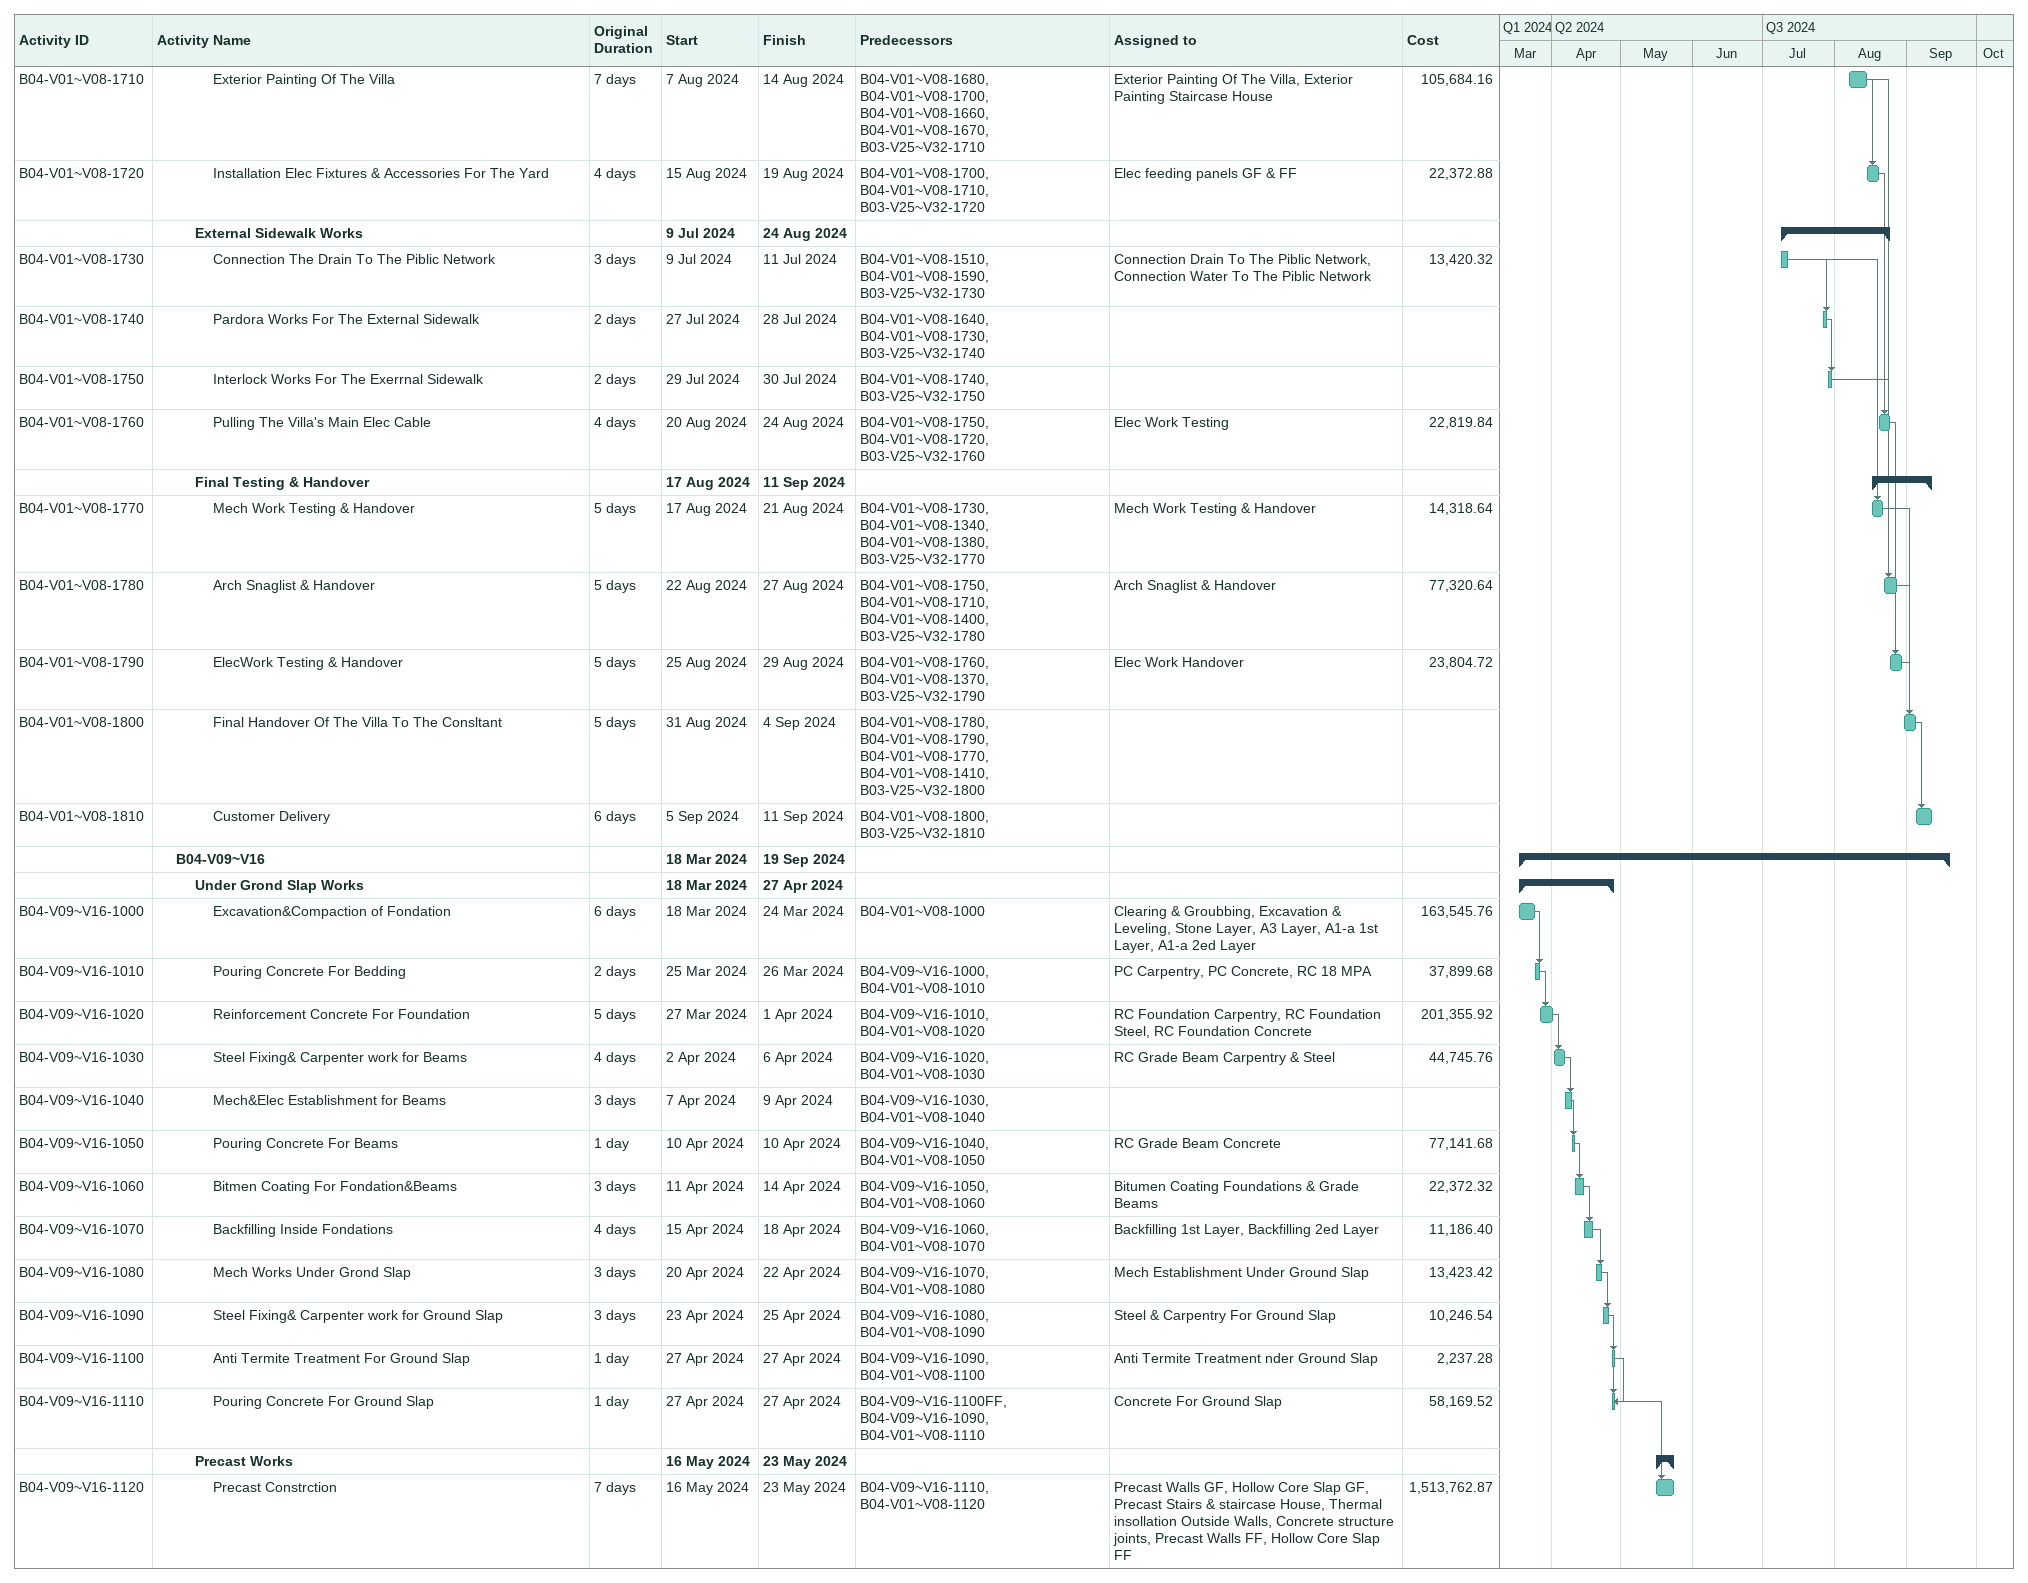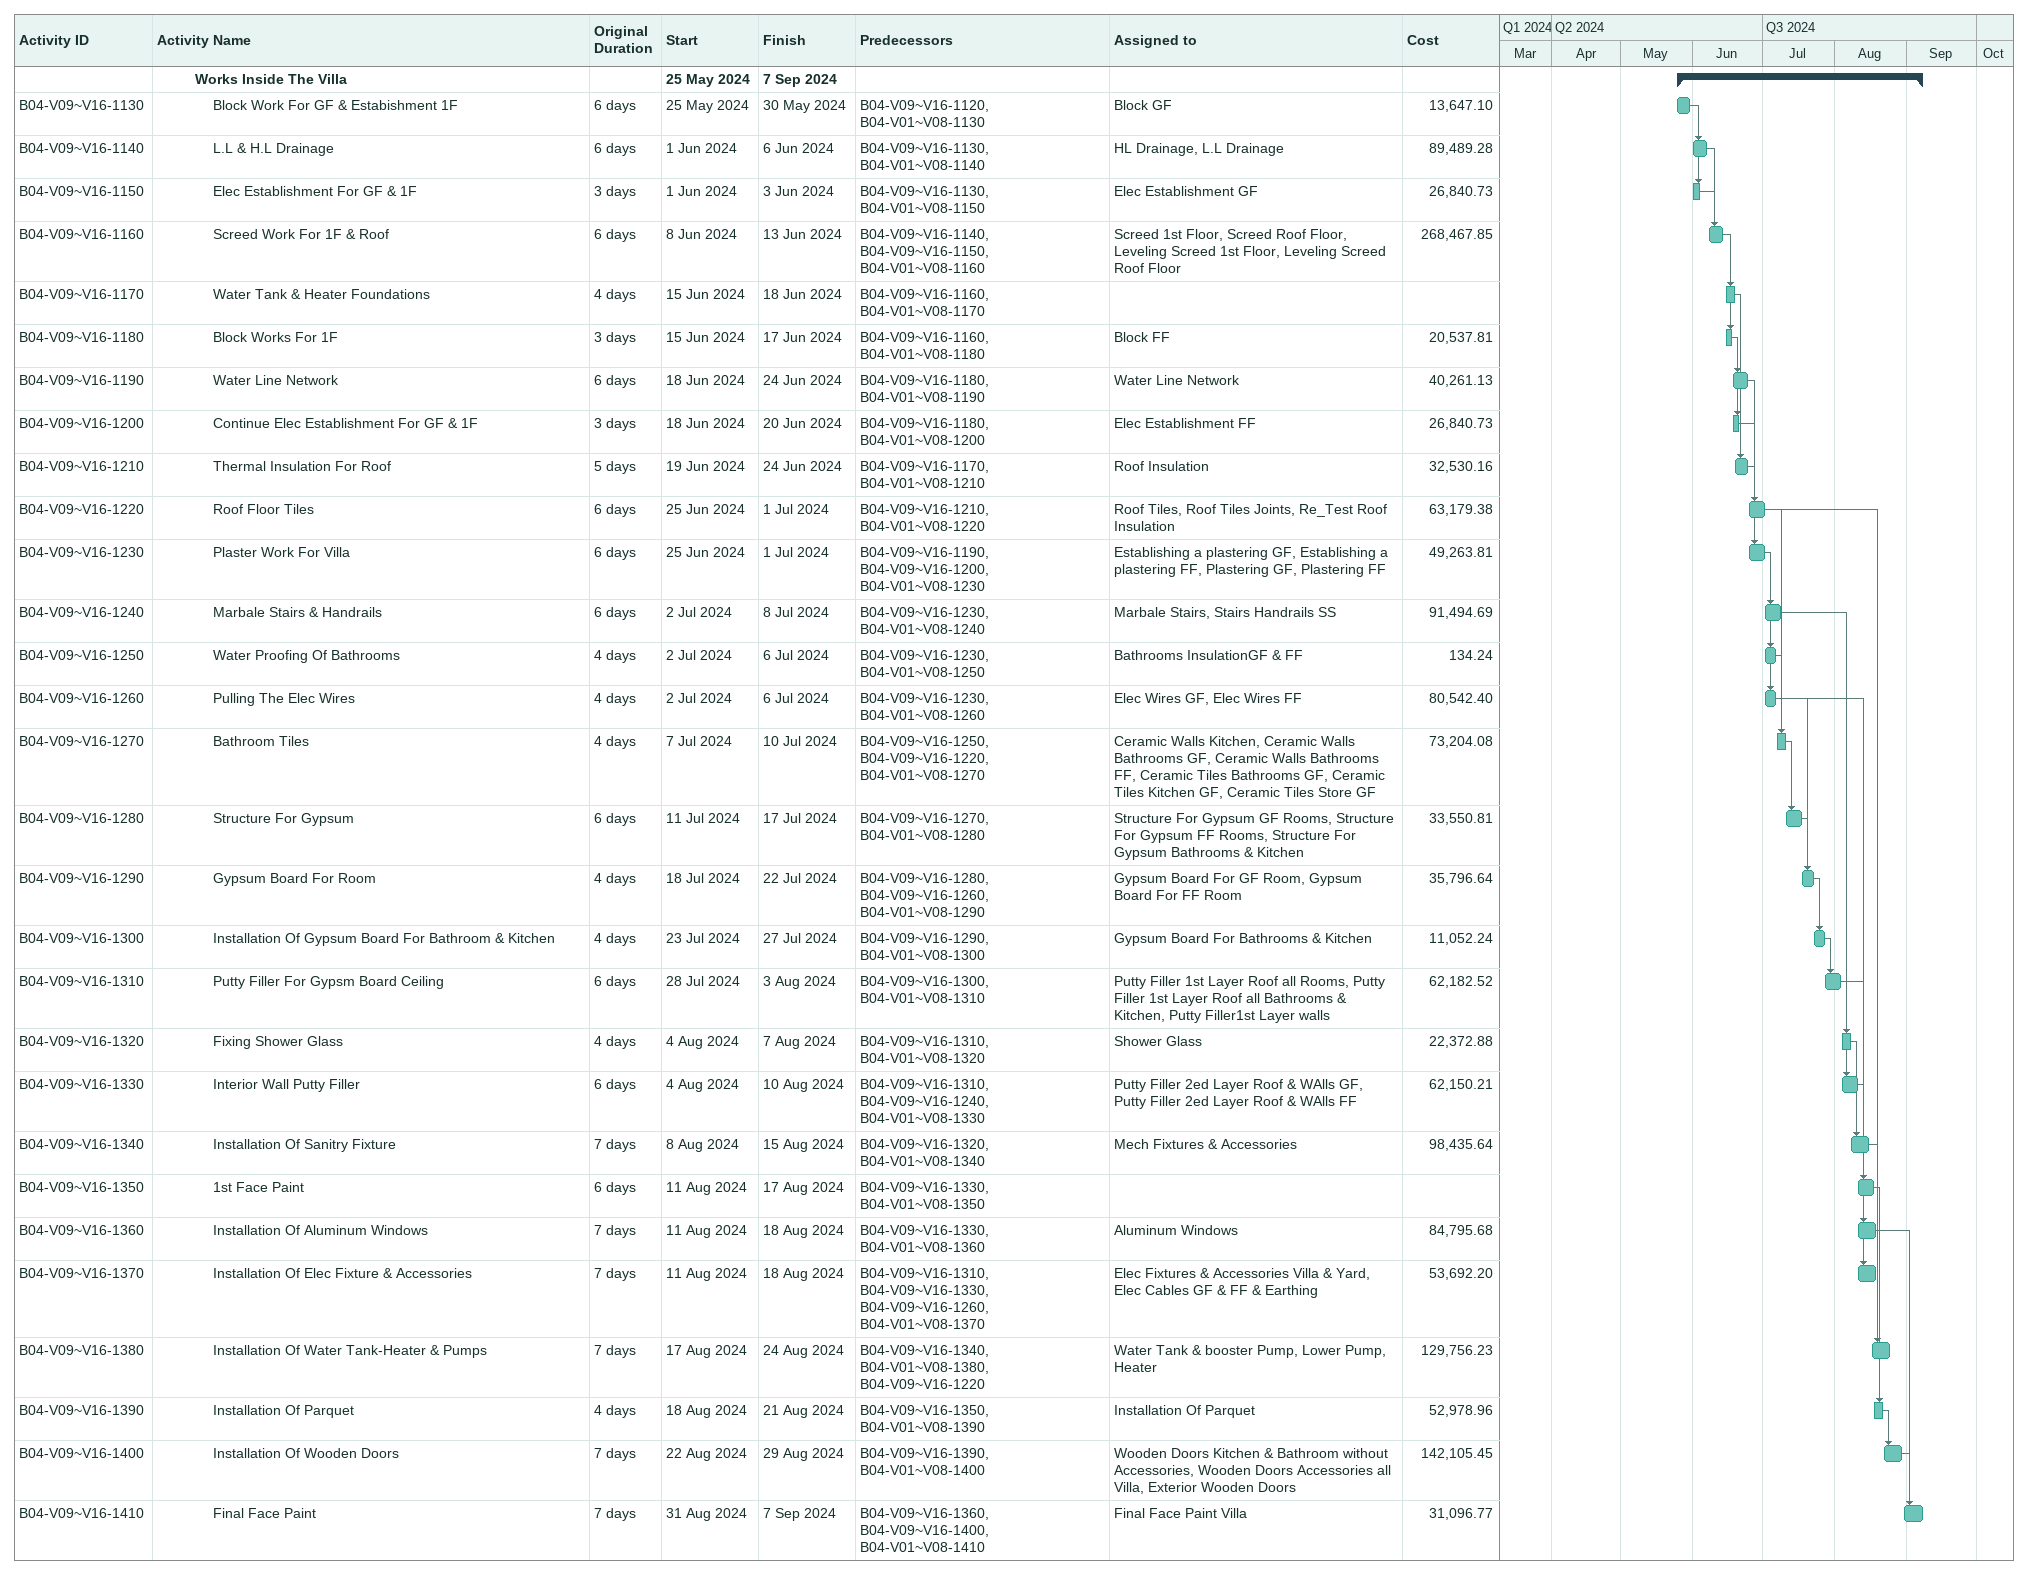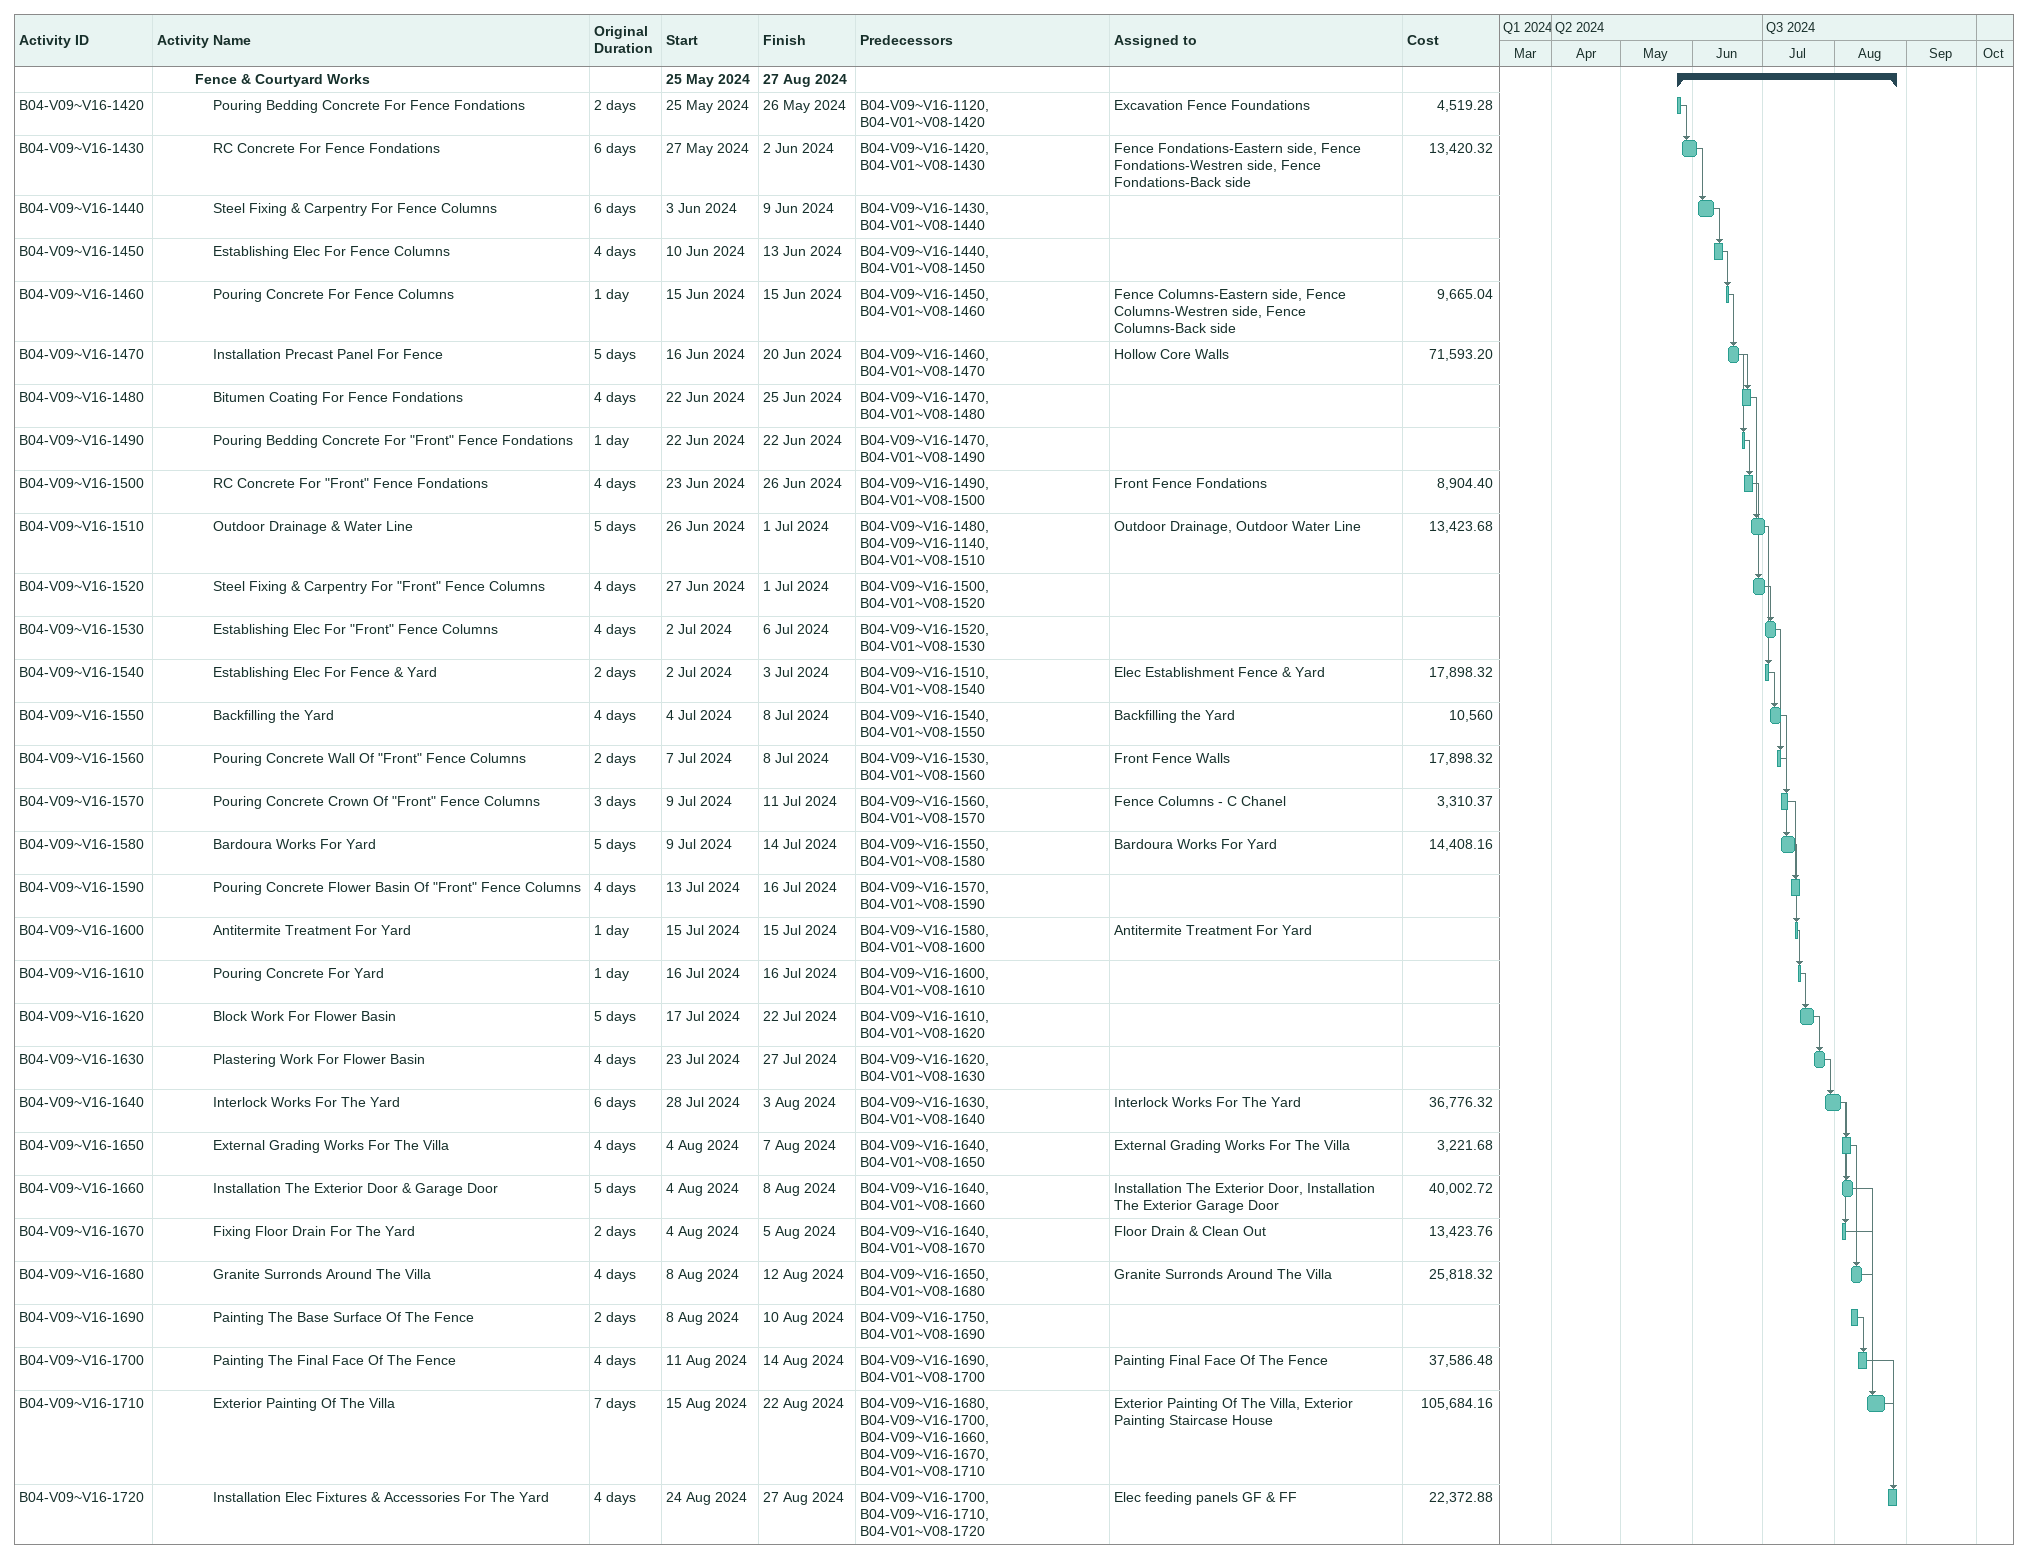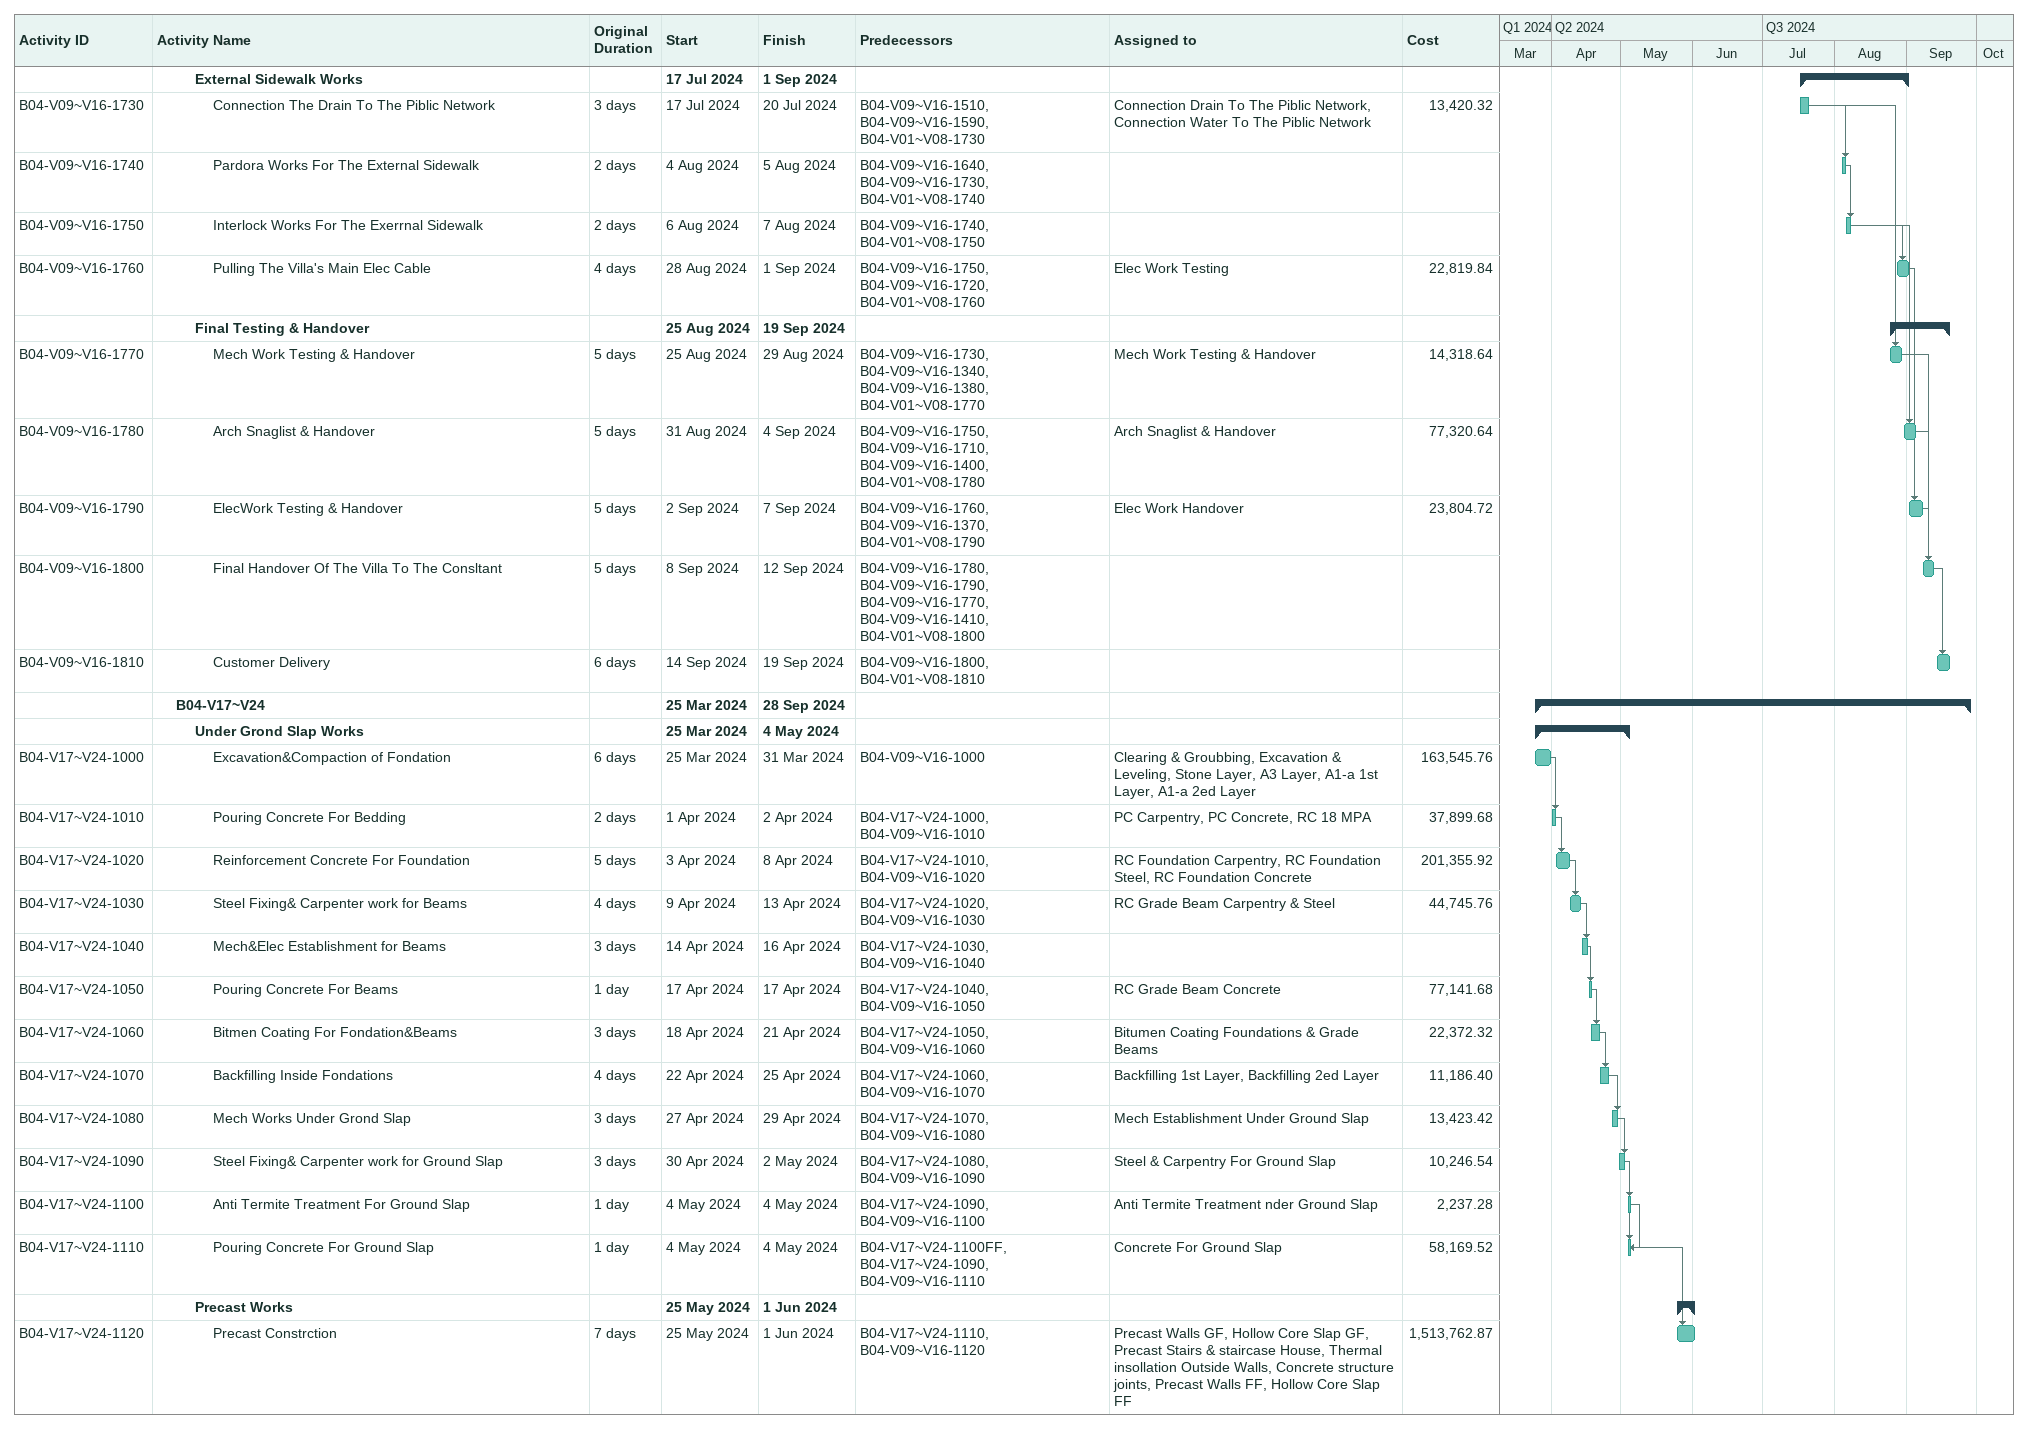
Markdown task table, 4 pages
| ID | Level | Task | Original duration | Start | Finish | Predecessors | Resources | Cost |
|---|---|---|---|---|---|---|---|---|
| B04-V01~V08-1710 | 4 | Exterior Painting Of The Villa | 7d | 2024-08-07 | 2024-08-14 | B04-V01~V08-1680, B04-V01~V08-1700, B04-V01~V08-1660, B04-V01~V08-1670, B03-V25~V32-1710 | Exterior Painting Of The Villa, Exterior Painting Staircase House | 105684.16 |
| B04-V01~V08-1720 | 4 | Installation Elec Fixtures & Accessories For The Yard | 4d | 2024-08-15 | 2024-08-19 | B04-V01~V08-1700, B04-V01~V08-1710, B03-V25~V32-1720 | Elec feeding panels GF & FF | 22372.88 |
|  | 3 | **External Sidewalk Works** |  | 2024-07-09 | 2024-08-24 |  |  |  |
| B04-V01~V08-1730 | 4 | Connection The Drain To The Piblic Network | 3d | 2024-07-09 | 2024-07-11 | B04-V01~V08-1510, B04-V01~V08-1590, B03-V25~V32-1730 | Connection Drain To The Piblic Network, Connection Water To The Piblic Network | 13420.32 |
| B04-V01~V08-1740 | 4 | Pardora Works For The External Sidewalk | 2d | 2024-07-27 | 2024-07-28 | B04-V01~V08-1640, B04-V01~V08-1730, B03-V25~V32-1740 |  |  |
| B04-V01~V08-1750 | 4 | Interlock Works For The Exerrnal Sidewalk | 2d | 2024-07-29 | 2024-07-30 | B04-V01~V08-1740, B03-V25~V32-1750 |  |  |
| B04-V01~V08-1760 | 4 | Pulling The Villa's Main Elec Cable | 4d | 2024-08-20 | 2024-08-24 | B04-V01~V08-1750, B04-V01~V08-1720, B03-V25~V32-1760 | Elec Work Testing | 22819.84 |
|  | 3 | **Final Testing & Handover** |  | 2024-08-17 | 2024-09-11 |  |  |  |
| B04-V01~V08-1770 | 4 | Mech Work Testing & Handover | 5d | 2024-08-17 | 2024-08-21 | B04-V01~V08-1730, B04-V01~V08-1340, B04-V01~V08-1380, B03-V25~V32-1770 | Mech Work Testing & Handover | 14318.64 |
| B04-V01~V08-1780 | 4 | Arch Snaglist & Handover | 5d | 2024-08-22 | 2024-08-27 | B04-V01~V08-1750, B04-V01~V08-1710, B04-V01~V08-1400, B03-V25~V32-1780 | Arch Snaglist & Handover | 77320.64 |
| B04-V01~V08-1790 | 4 | ElecWork Testing & Handover | 5d | 2024-08-25 | 2024-08-29 | B04-V01~V08-1760, B04-V01~V08-1370, B03-V25~V32-1790 | Elec Work Handover | 23804.72 |
| B04-V01~V08-1800 | 4 | Final Handover Of The Villa To The Consltant | 5d | 2024-08-31 | 2024-09-04 | B04-V01~V08-1780, B04-V01~V08-1790, B04-V01~V08-1770, B04-V01~V08-1410, B03-V25~V32-1800 |  |  |
| B04-V01~V08-1810 | 4 | Customer Delivery | 6d | 2024-09-05 | 2024-09-11 | B04-V01~V08-1800, B03-V25~V32-1810 |  |  |
|  | 2 | **B04-V09~V16** |  | 2024-03-18 | 2024-09-19 |  |  |  |
|  | 3 | **Under Grond Slap Works** |  | 2024-03-18 | 2024-04-27 |  |  |  |
| B04-V09~V16-1000 | 4 | Excavation&Compaction of Fondation | 6d | 2024-03-18 | 2024-03-24 | B04-V01~V08-1000 | Clearing & Groubbing, Excavation & Leveling, Stone Layer, A3 Layer, A1-a 1st Layer, A1-a 2ed Layer | 163545.76 |
| B04-V09~V16-1010 | 4 | Pouring Concrete For Bedding | 2d | 2024-03-25 | 2024-03-26 | B04-V09~V16-1000, B04-V01~V08-1010 | PC Carpentry, PC Concrete, RC 18 MPA | 37899.68 |
| B04-V09~V16-1020 | 4 | Reinforcement Concrete For Foundation | 5d | 2024-03-27 | 2024-04-01 | B04-V09~V16-1010, B04-V01~V08-1020 | RC Foundation Carpentry, RC Foundation Steel, RC Foundation Concrete | 201355.92 |
| B04-V09~V16-1030 | 4 | Steel Fixing& Carpenter work for Beams | 4d | 2024-04-02 | 2024-04-06 | B04-V09~V16-1020, B04-V01~V08-1030 | RC Grade Beam Carpentry & Steel | 44745.76 |
| B04-V09~V16-1040 | 4 | Mech&Elec Establishment for Beams | 3d | 2024-04-07 | 2024-04-09 | B04-V09~V16-1030, B04-V01~V08-1040 |  |  |
| B04-V09~V16-1050 | 4 | Pouring Concrete For Beams | 1d | 2024-04-10 | 2024-04-10 | B04-V09~V16-1040, B04-V01~V08-1050 | RC Grade Beam Concrete | 77141.68 |
| B04-V09~V16-1060 | 4 | Bitmen Coating For Fondation&Beams | 3d | 2024-04-11 | 2024-04-14 | B04-V09~V16-1050, B04-V01~V08-1060 | Bitumen Coating Foundations & Grade Beams | 22372.32 |
| B04-V09~V16-1070 | 4 | Backfilling Inside Fondations | 4d | 2024-04-15 | 2024-04-18 | B04-V09~V16-1060, B04-V01~V08-1070 | Backfilling 1st Layer, Backfilling 2ed Layer | 11186.40 |
| B04-V09~V16-1080 | 4 | Mech Works Under Grond Slap | 3d | 2024-04-20 | 2024-04-22 | B04-V09~V16-1070, B04-V01~V08-1080 | Mech Establishment Under Ground Slap | 13423.42 |
| B04-V09~V16-1090 | 4 | Steel Fixing& Carpenter work for Ground Slap | 3d | 2024-04-23 | 2024-04-25 | B04-V09~V16-1080, B04-V01~V08-1090 | Steel & Carpentry For Ground Slap | 10246.54 |
| B04-V09~V16-1100 | 4 | Anti Termite Treatment For Ground Slap | 1d | 2024-04-27 | 2024-04-27 | B04-V09~V16-1090, B04-V01~V08-1100 | Anti Termite Treatment nder Ground Slap | 2237.28 |
| B04-V09~V16-1110 | 4 | Pouring Concrete For Ground Slap | 1d | 2024-04-27 | 2024-04-27 | B04-V09~V16-1100FF, B04-V09~V16-1090, B04-V01~V08-1110 | Concrete For Ground Slap | 58169.52 |
|  | 3 | **Precast Works** |  | 2024-05-16 | 2024-05-23 |  |  |  |
| B04-V09~V16-1120 | 4 | Precast Constrction | 7d | 2024-05-16 | 2024-05-23 | B04-V09~V16-1110, B04-V01~V08-1120 | Precast Walls GF, Hollow Core Slap GF, Precast Stairs & staircase House, Thermal insollation Outside Walls, Concrete structure joints, Precast Walls FF, Hollow Core Slap FF | 1513762.87 |
|  | 3 | **Works Inside The Villa** |  | 2024-05-25 | 2024-09-07 |  |  |  |
| B04-V09~V16-1130 | 4 | Block Work For GF & Estabishment 1F | 6d | 2024-05-25 | 2024-05-30 | B04-V09~V16-1120, B04-V01~V08-1130 | Block GF | 13647.10 |
| B04-V09~V16-1140 | 4 | L.L & H.L Drainage | 6d | 2024-06-01 | 2024-06-06 | B04-V09~V16-1130, B04-V01~V08-1140 | HL Drainage, L.L Drainage | 89489.28 |
| B04-V09~V16-1150 | 4 | Elec Establishment For GF & 1F | 3d | 2024-06-01 | 2024-06-03 | B04-V09~V16-1130, B04-V01~V08-1150 | Elec Establishment GF | 26840.73 |
| B04-V09~V16-1160 | 4 | Screed Work For 1F & Roof | 6d | 2024-06-08 | 2024-06-13 | B04-V09~V16-1140, B04-V09~V16-1150, B04-V01~V08-1160 | Screed 1st Floor, Screed Roof Floor, Leveling Screed 1st Floor, Leveling Screed Roof Floor | 268467.85 |
| B04-V09~V16-1170 | 4 | Water Tank & Heater Foundations | 4d | 2024-06-15 | 2024-06-18 | B04-V09~V16-1160, B04-V01~V08-1170 |  |  |
| B04-V09~V16-1180 | 4 | Block Works For 1F | 3d | 2024-06-15 | 2024-06-17 | B04-V09~V16-1160, B04-V01~V08-1180 | Block FF | 20537.81 |
| B04-V09~V16-1190 | 4 | Water Line Network | 6d | 2024-06-18 | 2024-06-24 | B04-V09~V16-1180, B04-V01~V08-1190 | Water Line Network | 40261.13 |
| B04-V09~V16-1200 | 4 | Continue Elec Establishment For GF & 1F | 3d | 2024-06-18 | 2024-06-20 | B04-V09~V16-1180, B04-V01~V08-1200 | Elec Establishment FF | 26840.73 |
| B04-V09~V16-1210 | 4 | Thermal Insulation For Roof | 5d | 2024-06-19 | 2024-06-24 | B04-V09~V16-1170, B04-V01~V08-1210 | Roof Insulation | 32530.16 |
| B04-V09~V16-1220 | 4 | Roof Floor Tiles | 6d | 2024-06-25 | 2024-07-01 | B04-V09~V16-1210, B04-V01~V08-1220 | Roof Tiles, Roof Tiles Joints, Re_Test Roof Insulation | 63179.38 |
| B04-V09~V16-1230 | 4 | Plaster Work For Villa | 6d | 2024-06-25 | 2024-07-01 | B04-V09~V16-1190, B04-V09~V16-1200, B04-V01~V08-1230 | Establishing a plastering GF, Establishing a plastering FF, Plastering GF, Plastering FF | 49263.81 |
| B04-V09~V16-1240 | 4 | Marbale Stairs & Handrails | 6d | 2024-07-02 | 2024-07-08 | B04-V09~V16-1230, B04-V01~V08-1240 | Marbale Stairs, Stairs Handrails SS | 91494.69 |
| B04-V09~V16-1250 | 4 | Water Proofing Of Bathrooms | 4d | 2024-07-02 | 2024-07-06 | B04-V09~V16-1230, B04-V01~V08-1250 | Bathrooms InsulationGF & FF | 134.24 |
| B04-V09~V16-1260 | 4 | Pulling The Elec Wires | 4d | 2024-07-02 | 2024-07-06 | B04-V09~V16-1230, B04-V01~V08-1260 | Elec Wires GF, Elec Wires FF | 80542.40 |
| B04-V09~V16-1270 | 4 | Bathroom Tiles | 4d | 2024-07-07 | 2024-07-10 | B04-V09~V16-1250, B04-V09~V16-1220, B04-V01~V08-1270 | Ceramic Walls Kitchen, Ceramic Walls Bathrooms GF, Ceramic Walls Bathrooms FF, Ceramic Tiles Bathrooms GF, Ceramic Tiles Kitchen GF, Ceramic Tiles Store GF | 73204.08 |
| B04-V09~V16-1280 | 4 | Structure For Gypsum | 6d | 2024-07-11 | 2024-07-17 | B04-V09~V16-1270, B04-V01~V08-1280 | Structure For Gypsum GF Rooms, Structure For Gypsum FF Rooms, Structure For Gypsum Bathrooms & Kitchen | 33550.81 |
| B04-V09~V16-1290 | 4 | Gypsum Board For Room | 4d | 2024-07-18 | 2024-07-22 | B04-V09~V16-1280, B04-V09~V16-1260, B04-V01~V08-1290 | Gypsum Board For GF Room, Gypsum Board For FF Room | 35796.64 |
| B04-V09~V16-1300 | 4 | Installation Of Gypsum Board For Bathroom & Kitchen | 4d | 2024-07-23 | 2024-07-27 | B04-V09~V16-1290, B04-V01~V08-1300 | Gypsum Board For Bathrooms & Kitchen | 11052.24 |
| B04-V09~V16-1310 | 4 | Putty Filler For Gypsm Board Ceiling | 6d | 2024-07-28 | 2024-08-03 | B04-V09~V16-1300, B04-V01~V08-1310 | Putty Filler 1st Layer Roof all Rooms, Putty Filler 1st Layer Roof all Bathrooms & Kitchen, Putty Filler1st Layer walls | 62182.52 |
| B04-V09~V16-1320 | 4 | Fixing Shower Glass | 4d | 2024-08-04 | 2024-08-07 | B04-V09~V16-1310, B04-V01~V08-1320 | Shower Glass | 22372.88 |
| B04-V09~V16-1330 | 4 | Interior Wall Putty Filler | 6d | 2024-08-04 | 2024-08-10 | B04-V09~V16-1310, B04-V09~V16-1240, B04-V01~V08-1330 | Putty Filler 2ed Layer Roof & WAlls GF, Putty Filler 2ed Layer Roof & WAlls FF | 62150.21 |
| B04-V09~V16-1340 | 4 | Installation Of Sanitry Fixture | 7d | 2024-08-08 | 2024-08-15 | B04-V09~V16-1320, B04-V01~V08-1340 | Mech Fixtures & Accessories | 98435.64 |
| B04-V09~V16-1350 | 4 | 1st Face Paint | 6d | 2024-08-11 | 2024-08-17 | B04-V09~V16-1330, B04-V01~V08-1350 |  |  |
| B04-V09~V16-1360 | 4 | Installation Of Aluminum Windows | 7d | 2024-08-11 | 2024-08-18 | B04-V09~V16-1330, B04-V01~V08-1360 | Aluminum Windows | 84795.68 |
| B04-V09~V16-1370 | 4 | Installation Of Elec Fixture & Accessories | 7d | 2024-08-11 | 2024-08-18 | B04-V09~V16-1310, B04-V09~V16-1330, B04-V09~V16-1260, B04-V01~V08-1370 | Elec Fixtures & Accessories Villa & Yard, Elec Cables GF & FF & Earthing | 53692.20 |
| B04-V09~V16-1380 | 4 | Installation Of Water Tank-Heater & Pumps | 7d | 2024-08-17 | 2024-08-24 | B04-V09~V16-1340, B04-V01~V08-1380, B04-V09~V16-1220 | Water Tank & booster Pump, Lower Pump, Heater | 129756.23 |
| B04-V09~V16-1390 | 4 | Installation Of Parquet | 4d | 2024-08-18 | 2024-08-21 | B04-V09~V16-1350, B04-V01~V08-1390 | Installation Of Parquet | 52978.96 |
| B04-V09~V16-1400 | 4 | Installation Of Wooden Doors | 7d | 2024-08-22 | 2024-08-29 | B04-V09~V16-1390, B04-V01~V08-1400 | Wooden Doors Kitchen & Bathroom without Accessories, Wooden Doors Accessories all Villa, Exterior Wooden Doors | 142105.45 |
| B04-V09~V16-1410 | 4 | Final Face Paint | 7d | 2024-08-31 | 2024-09-07 | B04-V09~V16-1360, B04-V09~V16-1400, B04-V01~V08-1410 | Final Face Paint Villa | 31096.77 |
|  | 3 | **Fence & Courtyard Works** |  | 2024-05-25 | 2024-08-27 |  |  |  |
| B04-V09~V16-1420 | 4 | Pouring Bedding Concrete For Fence Fondations | 2d | 2024-05-25 | 2024-05-26 | B04-V09~V16-1120, B04-V01~V08-1420 | Excavation Fence Foundations | 4519.28 |
| B04-V09~V16-1430 | 4 | RC Concrete For Fence Fondations | 6d | 2024-05-27 | 2024-06-02 | B04-V09~V16-1420, B04-V01~V08-1430 | Fence Fondations-Eastern side, Fence Fondations-Westren side, Fence Fondations-Back side | 13420.32 |
| B04-V09~V16-1440 | 4 | Steel Fixing & Carpentry For Fence Columns | 6d | 2024-06-03 | 2024-06-09 | B04-V09~V16-1430, B04-V01~V08-1440 |  |  |
| B04-V09~V16-1450 | 4 | Establishing Elec For Fence Columns | 4d | 2024-06-10 | 2024-06-13 | B04-V09~V16-1440, B04-V01~V08-1450 |  |  |
| B04-V09~V16-1460 | 4 | Pouring Concrete For Fence Columns | 1d | 2024-06-15 | 2024-06-15 | B04-V09~V16-1450, B04-V01~V08-1460 | Fence Columns-Eastern side, Fence Columns-Westren side, Fence Columns-Back side | 9665.04 |
| B04-V09~V16-1470 | 4 | Installation Precast Panel For Fence | 5d | 2024-06-16 | 2024-06-20 | B04-V09~V16-1460, B04-V01~V08-1470 | Hollow Core Walls | 71593.20 |
| B04-V09~V16-1480 | 4 | Bitumen Coating For Fence Fondations | 4d | 2024-06-22 | 2024-06-25 | B04-V09~V16-1470, B04-V01~V08-1480 |  |  |
| B04-V09~V16-1490 | 4 | Pouring Bedding Concrete For "Front" Fence Fondations | 1d | 2024-06-22 | 2024-06-22 | B04-V09~V16-1470, B04-V01~V08-1490 |  |  |
| B04-V09~V16-1500 | 4 | RC Concrete For "Front" Fence Fondations | 4d | 2024-06-23 | 2024-06-26 | B04-V09~V16-1490, B04-V01~V08-1500 | Front Fence Fondations | 8904.40 |
| B04-V09~V16-1510 | 4 | Outdoor Drainage & Water Line | 5d | 2024-06-26 | 2024-07-01 | B04-V09~V16-1480, B04-V09~V16-1140, B04-V01~V08-1510 | Outdoor Drainage, Outdoor Water Line | 13423.68 |
| B04-V09~V16-1520 | 4 | Steel Fixing & Carpentry For "Front" Fence Columns | 4d | 2024-06-27 | 2024-07-01 | B04-V09~V16-1500, B04-V01~V08-1520 |  |  |
| B04-V09~V16-1530 | 4 | Establishing Elec For "Front" Fence Columns | 4d | 2024-07-02 | 2024-07-06 | B04-V09~V16-1520, B04-V01~V08-1530 |  |  |
| B04-V09~V16-1540 | 4 | Establishing Elec For Fence & Yard | 2d | 2024-07-02 | 2024-07-03 | B04-V09~V16-1510, B04-V01~V08-1540 | Elec Establishment Fence & Yard | 17898.32 |
| B04-V09~V16-1550 | 4 | Backfilling the Yard | 4d | 2024-07-04 | 2024-07-08 | B04-V09~V16-1540, B04-V01~V08-1550 | Backfilling the Yard | 10560 |
| B04-V09~V16-1560 | 4 | Pouring Concrete Wall Of "Front" Fence Columns | 2d | 2024-07-07 | 2024-07-08 | B04-V09~V16-1530, B04-V01~V08-1560 | Front Fence Walls | 17898.32 |
| B04-V09~V16-1570 | 4 | Pouring Concrete Crown Of "Front" Fence Columns | 3d | 2024-07-09 | 2024-07-11 | B04-V09~V16-1560, B04-V01~V08-1570 | Fence Columns - C Chanel | 3310.37 |
| B04-V09~V16-1580 | 4 | Bardoura Works For Yard | 5d | 2024-07-09 | 2024-07-14 | B04-V09~V16-1550, B04-V01~V08-1580 | Bardoura Works For Yard | 14408.16 |
| B04-V09~V16-1590 | 4 | Pouring Concrete Flower Basin Of "Front" Fence Columns | 4d | 2024-07-13 | 2024-07-16 | B04-V09~V16-1570, B04-V01~V08-1590 |  |  |
| B04-V09~V16-1600 | 4 | Antitermite Treatment For Yard | 1d | 2024-07-15 | 2024-07-15 | B04-V09~V16-1580, B04-V01~V08-1600 | Antitermite Treatment For Yard |  |
| B04-V09~V16-1610 | 4 | Pouring Concrete For Yard | 1d | 2024-07-16 | 2024-07-16 | B04-V09~V16-1600, B04-V01~V08-1610 |  |  |
| B04-V09~V16-1620 | 4 | Block Work For Flower Basin | 5d | 2024-07-17 | 2024-07-22 | B04-V09~V16-1610, B04-V01~V08-1620 |  |  |
| B04-V09~V16-1630 | 4 | Plastering Work For Flower Basin | 4d | 2024-07-23 | 2024-07-27 | B04-V09~V16-1620, B04-V01~V08-1630 |  |  |
| B04-V09~V16-1640 | 4 | Interlock Works For The Yard | 6d | 2024-07-28 | 2024-08-03 | B04-V09~V16-1630, B04-V01~V08-1640 | Interlock Works For The Yard | 36776.32 |
| B04-V09~V16-1650 | 4 | External Grading Works For The Villa | 4d | 2024-08-04 | 2024-08-07 | B04-V09~V16-1640, B04-V01~V08-1650 | External Grading Works For The Villa | 3221.68 |
| B04-V09~V16-1660 | 4 | Installation The Exterior Door & Garage Door | 5d | 2024-08-04 | 2024-08-08 | B04-V09~V16-1640, B04-V01~V08-1660 | Installation The Exterior Door, Installation The Exterior Garage Door | 40002.72 |
| B04-V09~V16-1670 | 4 | Fixing Floor Drain For The Yard | 2d | 2024-08-04 | 2024-08-05 | B04-V09~V16-1640, B04-V01~V08-1670 | Floor Drain & Clean Out | 13423.76 |
| B04-V09~V16-1680 | 4 | Granite Surronds Around The Villa | 4d | 2024-08-08 | 2024-08-12 | B04-V09~V16-1650, B04-V01~V08-1680 | Granite Surronds Around The Villa | 25818.32 |
| B04-V09~V16-1690 | 4 | Painting The Base Surface Of The Fence | 2d | 2024-08-08 | 2024-08-10 | B04-V09~V16-1750, B04-V01~V08-1690 |  |  |
| B04-V09~V16-1700 | 4 | Painting The Final Face Of The Fence | 4d | 2024-08-11 | 2024-08-14 | B04-V09~V16-1690, B04-V01~V08-1700 | Painting Final Face Of The Fence | 37586.48 |
| B04-V09~V16-1710 | 4 | Exterior Painting Of The Villa | 7d | 2024-08-15 | 2024-08-22 | B04-V09~V16-1680, B04-V09~V16-1700, B04-V09~V16-1660, B04-V09~V16-1670, B04-V01~V08-1710 | Exterior Painting Of The Villa, Exterior Painting Staircase House | 105684.16 |
| B04-V09~V16-1720 | 4 | Installation Elec Fixtures & Accessories For The Yard | 4d | 2024-08-24 | 2024-08-27 | B04-V09~V16-1700, B04-V09~V16-1710, B04-V01~V08-1720 | Elec feeding panels GF & FF | 22372.88 |
|  | 3 | **External Sidewalk Works** |  | 2024-07-17 | 2024-09-01 |  |  |  |
| B04-V09~V16-1730 | 4 | Connection The Drain To The Piblic Network | 3d | 2024-07-17 | 2024-07-20 | B04-V09~V16-1510, B04-V09~V16-1590, B04-V01~V08-1730 | Connection Drain To The Piblic Network, Connection Water To The Piblic Network | 13420.32 |
| B04-V09~V16-1740 | 4 | Pardora Works For The External Sidewalk | 2d | 2024-08-04 | 2024-08-05 | B04-V09~V16-1640, B04-V09~V16-1730, B04-V01~V08-1740 |  |  |
| B04-V09~V16-1750 | 4 | Interlock Works For The Exerrnal Sidewalk | 2d | 2024-08-06 | 2024-08-07 | B04-V09~V16-1740, B04-V01~V08-1750 |  |  |
| B04-V09~V16-1760 | 4 | Pulling The Villa's Main Elec Cable | 4d | 2024-08-28 | 2024-09-01 | B04-V09~V16-1750, B04-V09~V16-1720, B04-V01~V08-1760 | Elec Work Testing | 22819.84 |
|  | 3 | **Final Testing & Handover** |  | 2024-08-25 | 2024-09-19 |  |  |  |
| B04-V09~V16-1770 | 4 | Mech Work Testing & Handover | 5d | 2024-08-25 | 2024-08-29 | B04-V09~V16-1730, B04-V09~V16-1340, B04-V09~V16-1380, B04-V01~V08-1770 | Mech Work Testing & Handover | 14318.64 |
| B04-V09~V16-1780 | 4 | Arch Snaglist & Handover | 5d | 2024-08-31 | 2024-09-04 | B04-V09~V16-1750, B04-V09~V16-1710, B04-V09~V16-1400, B04-V01~V08-1780 | Arch Snaglist & Handover | 77320.64 |
| B04-V09~V16-1790 | 4 | ElecWork Testing & Handover | 5d | 2024-09-02 | 2024-09-07 | B04-V09~V16-1760, B04-V09~V16-1370, B04-V01~V08-1790 | Elec Work Handover | 23804.72 |
| B04-V09~V16-1800 | 4 | Final Handover Of The Villa To The Consltant | 5d | 2024-09-08 | 2024-09-12 | B04-V09~V16-1780, B04-V09~V16-1790, B04-V09~V16-1770, B04-V09~V16-1410, B04-V01~V08-1800 |  |  |
| B04-V09~V16-1810 | 4 | Customer Delivery | 6d | 2024-09-14 | 2024-09-19 | B04-V09~V16-1800, B04-V01~V08-1810 |  |  |
|  | 2 | **B04-V17~V24** |  | 2024-03-25 | 2024-09-28 |  |  |  |
|  | 3 | **Under Grond Slap Works** |  | 2024-03-25 | 2024-05-04 |  |  |  |
| B04-V17~V24-1000 | 4 | Excavation&Compaction of Fondation | 6d | 2024-03-25 | 2024-03-31 | B04-V09~V16-1000 | Clearing & Groubbing, Excavation & Leveling, Stone Layer, A3 Layer, A1-a 1st Layer, A1-a 2ed Layer | 163545.76 |
| B04-V17~V24-1010 | 4 | Pouring Concrete For Bedding | 2d | 2024-04-01 | 2024-04-02 | B04-V17~V24-1000, B04-V09~V16-1010 | PC Carpentry, PC Concrete, RC 18 MPA | 37899.68 |
| B04-V17~V24-1020 | 4 | Reinforcement Concrete For Foundation | 5d | 2024-04-03 | 2024-04-08 | B04-V17~V24-1010, B04-V09~V16-1020 | RC Foundation Carpentry, RC Foundation Steel, RC Foundation Concrete | 201355.92 |
| B04-V17~V24-1030 | 4 | Steel Fixing& Carpenter work for Beams | 4d | 2024-04-09 | 2024-04-13 | B04-V17~V24-1020, B04-V09~V16-1030 | RC Grade Beam Carpentry & Steel | 44745.76 |
| B04-V17~V24-1040 | 4 | Mech&Elec Establishment for Beams | 3d | 2024-04-14 | 2024-04-16 | B04-V17~V24-1030, B04-V09~V16-1040 |  |  |
| B04-V17~V24-1050 | 4 | Pouring Concrete For Beams | 1d | 2024-04-17 | 2024-04-17 | B04-V17~V24-1040, B04-V09~V16-1050 | RC Grade Beam Concrete | 77141.68 |
| B04-V17~V24-1060 | 4 | Bitmen Coating For Fondation&Beams | 3d | 2024-04-18 | 2024-04-21 | B04-V17~V24-1050, B04-V09~V16-1060 | Bitumen Coating Foundations & Grade Beams | 22372.32 |
| B04-V17~V24-1070 | 4 | Backfilling Inside Fondations | 4d | 2024-04-22 | 2024-04-25 | B04-V17~V24-1060, B04-V09~V16-1070 | Backfilling 1st Layer, Backfilling 2ed Layer | 11186.40 |
| B04-V17~V24-1080 | 4 | Mech Works Under Grond Slap | 3d | 2024-04-27 | 2024-04-29 | B04-V17~V24-1070, B04-V09~V16-1080 | Mech Establishment Under Ground Slap | 13423.42 |
| B04-V17~V24-1090 | 4 | Steel Fixing& Carpenter work for Ground Slap | 3d | 2024-04-30 | 2024-05-02 | B04-V17~V24-1080, B04-V09~V16-1090 | Steel & Carpentry For Ground Slap | 10246.54 |
| B04-V17~V24-1100 | 4 | Anti Termite Treatment For Ground Slap | 1d | 2024-05-04 | 2024-05-04 | B04-V17~V24-1090, B04-V09~V16-1100 | Anti Termite Treatment nder Ground Slap | 2237.28 |
| B04-V17~V24-1110 | 4 | Pouring Concrete For Ground Slap | 1d | 2024-05-04 | 2024-05-04 | B04-V17~V24-1100FF, B04-V17~V24-1090, B04-V09~V16-1110 | Concrete For Ground Slap | 58169.52 |
|  | 3 | **Precast Works** |  | 2024-05-25 | 2024-06-01 |  |  |  |
| B04-V17~V24-1120 | 4 | Precast Constrction | 7d | 2024-05-25 | 2024-06-01 | B04-V17~V24-1110, B04-V09~V16-1120 | Precast Walls GF, Hollow Core Slap GF, Precast Stairs & staircase House, Thermal insollation Outside Walls, Concrete structure joints, Precast Walls FF, Hollow Core Slap FF | 1513762.87 |
